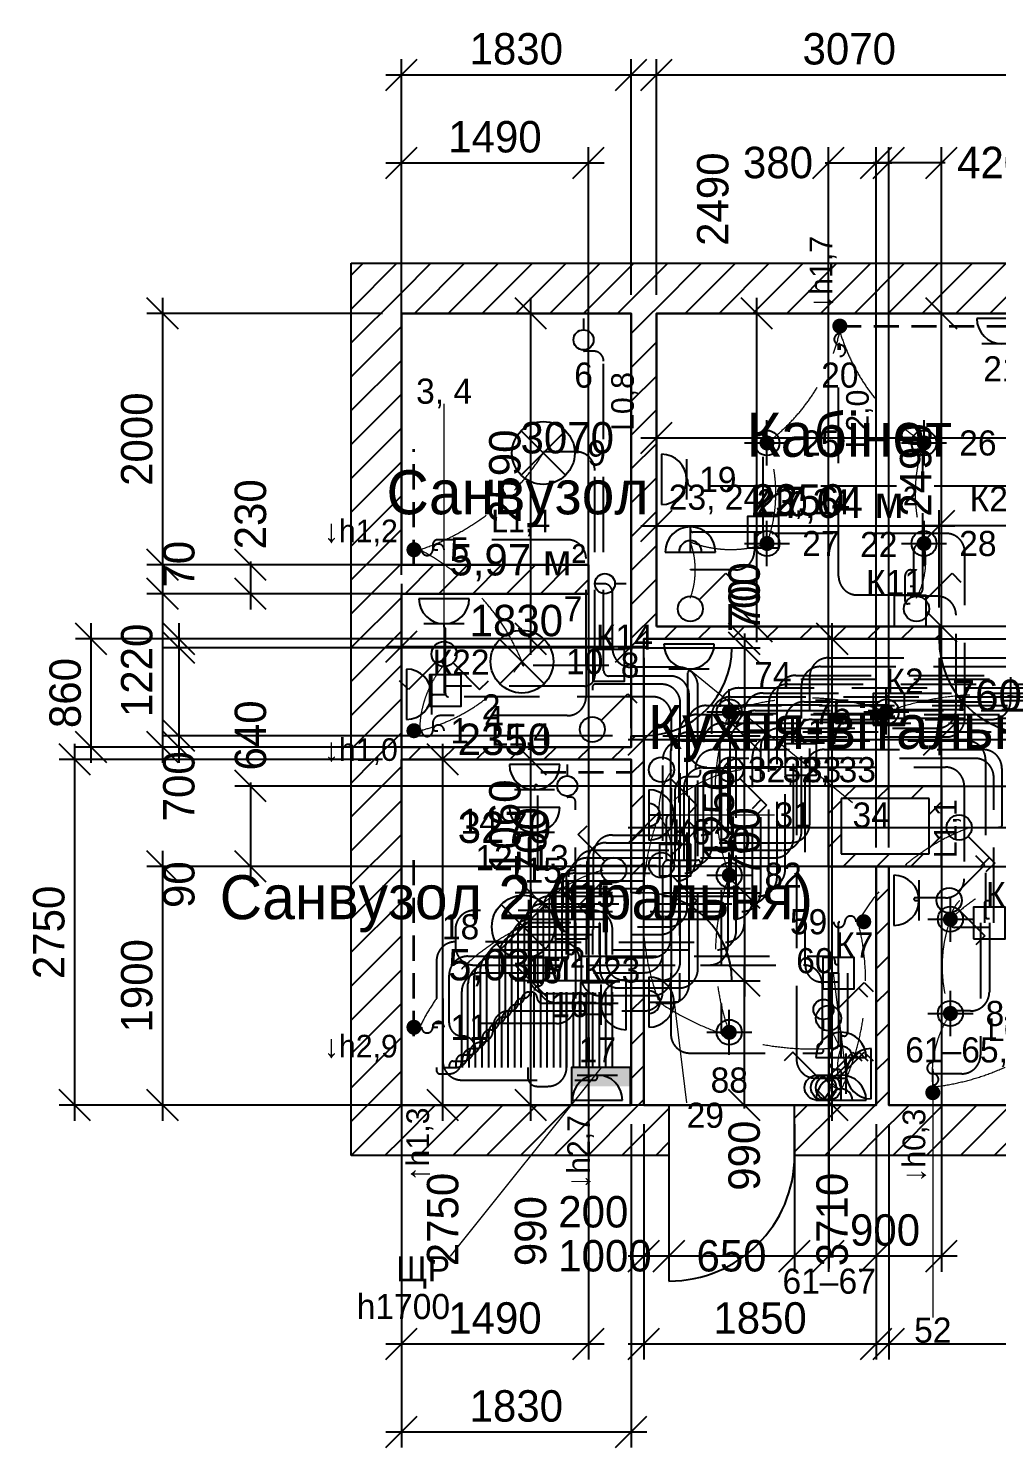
# Model space of a CAD drawing. Header units: millimetres. Extents: x -2969 to 15625, y -2725 to 8569.
# Drawn here: x -2969 to 4738, y -2725 to 8569 of the extents above; entities that cross this region are included whole.
import ezdxf
from ezdxf.enums import TextEntityAlignment as Align

# ---------------------------------------------------------------- set-up
doc = ezdxf.new("R2010")
doc.units = ezdxf.units.MM
doc.linetypes.add('E_CABLE_DASH', pattern=[900, 600, -300])
doc.linetypes.add('E_LED_DASH', pattern=[300, 200, -100])
doc.layers.add('A-AREA', color=8, linetype='Continuous', plot=False)
for name, color, linetype in [('A-DIMS', 2, 'Continuous'), ('A-DOOR', 3, 'Continuous'), ('A-TEXT', 7, 'Continuous'), ('A-WALL', 7, 'Continuous'), ('E-BOARD', 1, 'Continuous'), ('E-LED', 221, 'E_LED_DASH'), ('E-LIGHT', 6, 'Continuous'), ('E-LINK', 5, 'E_CABLE_DASH'), ('E-SOCKET', 1, 'Continuous'), ('E-SWITCH', 5, 'Continuous'), ('E-TEXT', 7, 'Continuous'), ('L-TEXT', 7, 'Continuous'), ('W-BOX', 1, 'Continuous'), ('W-CABLE', 1, 'E_CABLE_DASH'), ('W-TEXT', 7, 'Continuous')]:
    doc.layers.add(name, color=color, linetype=linetype)
doc.styles.add('PLEX_LIGHT', font='IBMPlexSans-Light.ttf')
doc.dimstyles.new('PLAN', dxfattribs={"dimscale": 100, "dimtxt": 2.5, "dimasz": 2.5, "dimexe": 1.25, "dimexo": 1.5, "dimgap": 0.8, "dimtad": 1, "dimdec": 0, "dimtxsty": 'PLEX_LIGHT', "dimtsz": 1.25, "dimcen": 2.5, "dimdle": 1.25, "dimclrd": 2, "dimclre": 2, "dimclrt": 2, "dimazin": 3, "dimtfac": 1, "dimtmove": 0, "dimatfit": 3})

# ---------------------------------------------------------------- blocks, each defined once
blk = doc.blocks.new('E_LED_OUTPUT')
h = blk.add_hatch(color=0)
h.dxf.hatch_style = 1
edge = h.paths.add_edge_path()
edge.add_arc((0, 1), 0.6, 0, 360)
at = {"color": 0}
for centre, start, end in [((0, 2.95), 90, 270), ((0, 2.05), 270, 90)]:
    blk.add_arc(centre, 0.45, start, end, dxfattribs=at)
at = {"style": 'PLEX_LIGHT', "flags": 1}
for tag in ['GROUP', 'H', 'ID']:
    blk.add_attdef(tag, (0, 0), '', height=2, dxfattribs=at)
blk = doc.blocks.new('E_SOCKET')
at = {"color": 0}
for p, q in [((-1.6, 2.4), (1.6, 2.4)), ((-2, 0.4), (2, 0.4))]:
    blk.add_line(p, q, dxfattribs=at)
blk.add_arc((0, 0.4), 2, 0, 180, dxfattribs=at)
at = {"style": 'PLEX_LIGHT', "flags": 1}
for tag in ['GROUP', 'H', 'ID']:
    blk.add_attdef(tag, (0, 0), '', height=2, dxfattribs=at)
blk = doc.blocks.new('E_SWITCH2')
at = {"color": 0}
for p, q in [((-2.83, 4.23), (-3.54, 3.52)), ((-0.71, 2.11), (-2.83, 4.23)), ((0.71, 2.11), (2.83, 4.23)), ((2.83, 4.23), (3.54, 3.52))]:
    blk.add_line(p, q, dxfattribs=at)
blk.add_circle((0, 1.4), 1, dxfattribs=at)
at = {"style": 'PLEX_LIGHT', "flags": 1}
for tag in ['GROUP', 'H', 'ID']:
    blk.add_attdef(tag, (0, 0), '', height=2, dxfattribs=at)
blk = doc.blocks.new('E_OUTLET')
at = {"color": 0}
blk.add_line((0, 0.4), (0, 1.3), dxfattribs=at)
blk.add_circle((0, 2.1), 0.8, dxfattribs=at)
at = {"style": 'PLEX_LIGHT', "flags": 1}
for tag in ['GROUP', 'H', 'ID']:
    blk.add_attdef(tag, (0, 0), '', height=2, dxfattribs=at)
blk = doc.blocks.new('E_SWITCH')
at = {"color": 0}
for p, q in [((0.71, 2.11), (2.83, 4.23)), ((2.83, 4.23), (3.54, 3.52))]:
    blk.add_line(p, q, dxfattribs=at)
blk.add_circle((0, 1.4), 1, dxfattribs=at)
at = {"style": 'PLEX_LIGHT', "flags": 1}
for tag in ['GROUP', 'H', 'ID']:
    blk.add_attdef(tag, (0, 0), '', height=2, dxfattribs=at)
blk = doc.blocks.new('E_LIGHT')
at = {"color": 0}
for p, q in [((-1.77, -1.77), (1.77, 1.77)), ((-1.77, 1.77), (1.77, -1.77))]:
    blk.add_line(p, q, dxfattribs=at)
blk.add_circle((0, 0), 2.5, dxfattribs=at)
at = {"style": 'PLEX_LIGHT', "flags": 1}
for tag in ['GROUP', 'H', 'ID']:
    blk.add_attdef(tag, (0, 0), '', height=2, dxfattribs=at)
blk = doc.blocks.new('E_SCONCE')
at = {"color": 0}
for p, q in [((0, 0.4), (0, 2.4)), ((-2, 0.4), (2, 0.4))]:
    blk.add_line(p, q, dxfattribs=at)
for radius in [2, 0.9]:
    blk.add_arc((0, 0.4), radius, 0, 180, dxfattribs=at)
at = {"style": 'PLEX_LIGHT', "flags": 1}
for tag in ['GROUP', 'H', 'ID']:
    blk.add_attdef(tag, (0, 0), '', height=2, dxfattribs=at)
blk = doc.blocks.new('E_DOWNLIGHT')
h = blk.add_hatch(color=0)
h.dxf.hatch_style = 1
edge = h.paths.add_edge_path()
edge.add_arc((0, 0), 0.6, 0, 360)
at = {"color": 0}
for p, q in [((0, -1.8), (0, 1.8)), ((-1.8, 0), (1.8, 0))]:
    blk.add_line(p, q, dxfattribs=at)
blk.add_circle((0, 0), 1, dxfattribs=at)
at = {"style": 'PLEX_LIGHT', "flags": 1}
for tag in ['GROUP', 'H', 'ID']:
    blk.add_attdef(tag, (0, 0), '', height=2, dxfattribs=at)
blk = doc.blocks.new('E_PASS_SWITCH')
at = {"color": 0}
for p, q in [((0.71, 2.11), (2.83, 4.23)), ((2.4, 3.8), (3.11, 3.1)), ((2.83, 4.23), (3.54, 3.52))]:
    blk.add_line(p, q, dxfattribs=at)
blk.add_circle((0, 1.4), 1, dxfattribs=at)
at = {"style": 'PLEX_LIGHT', "flags": 1}
for tag in ['GROUP', 'H', 'ID']:
    blk.add_attdef(tag, (0, 0), '', height=2, dxfattribs=at)
blk = doc.blocks.new('E_BOARD')
h = blk.add_hatch(color=0)
h.dxf.hatch_style = 1
h.paths.add_polyline_path([(-0.5, 0.5), (0.5, 0.5), (0.5, 1), (-0.5, 1)])
at = {"color": 0}
blk.add_lwpolyline([(-0.5, 0), (0.5, 0), (0.5, 1), (-0.5, 1)], close=True, dxfattribs=at)
at = {"style": 'PLEX_LIGHT', "flags": 1}
for tag in ['GROUP', 'H', 'ID']:
    blk.add_attdef(tag, (0, 0), '', height=2, dxfattribs=at)

msp = doc.modelspace()

# ---------------------------------------------------------------- hatches: boundary and pattern name
at = {"layer": 'A-WALL'}
h = msp.add_hatch(dxfattribs=at)
h.set_pattern_fill('ANSI31', scale=60)
h.paths.add_polyline_path([(0, 6700), (0, 6300), (0, 4300), (-400, 4300), (-400, 6700)])
h = msp.add_hatch(dxfattribs=at)
h.set_pattern_fill('ANSI31', scale=60)
h.paths.add_polyline_path([(2030, 6300), (1830, 6300), (0, 6300), (0, 6700), (1830, 6700), (2030, 6700)])
h = msp.add_hatch(dxfattribs=at)
h.set_pattern_fill('ANSI31', scale=60)
h.paths.add_polyline_path([(5200, 6700), (5200, 6300), (5100, 6300), (2030, 6300), (2030, 6700), (5100, 6700)])
h = msp.add_hatch(dxfattribs=at)
h.set_pattern_fill('ANSI31', scale=60)
h.paths.add_polyline_path([(2030, 3710), (1930, 3710), (1830, 3710), (1830, 3810), (1830, 6300), (2030, 6300), (2030, 3810)])
h = msp.add_hatch(dxfattribs=at)
h.set_pattern_fill('ANSI31', scale=60)
h.paths.add_polyline_path([(-400, 4300), (0, 4300), (0, 4070), (0, 2850), (0, 2750), (-400, 2750), (-400, 2850), (-400, 4070)])
h = msp.add_hatch(dxfattribs=at)
h.set_pattern_fill('ANSI31', scale=60)
h.paths.add_polyline_path([(1490, 4300), (1490, 4070), (1390, 4070), (0, 4070), (0, 4300), (1390, 4300)])
h = msp.add_hatch(dxfattribs=at)
h.set_pattern_fill('ANSI31', scale=60)
h.paths.add_polyline_path([(4280, 3810), (4280, 3710), (2030, 3710), (2030, 3810)])
h = msp.add_hatch(dxfattribs=at)
h.set_pattern_fill('ANSI31', scale=60)
h.paths.add_polyline_path([(1830, 3710), (1930, 3710), (1930, 3640), (1830, 3640)])
h = msp.add_hatch(dxfattribs=at)
h.set_pattern_fill('ANSI31', scale=60)
h.paths.add_polyline_path([(1830, 2750), (1830, 2850), (1830, 2940), (1930, 2940), (1930, 2850), (1930, 2750)])
h = msp.add_hatch(dxfattribs=at)
h.set_pattern_fill('ANSI31', scale=60)
h.paths.add_polyline_path([(1830, 2850), (1830, 2750), (0, 2750), (0, 2850)])
h = msp.add_hatch(dxfattribs=at)
h.set_pattern_fill('ANSI31', scale=60)
h.paths.add_polyline_path([(0, 0), (0, -400), (-400, -400), (-400, 2750), (0, 2750)])
h = msp.add_hatch(dxfattribs=at)
h.set_pattern_fill('ANSI31', scale=60)
h.paths.add_polyline_path([(1830, 1690), (1830, 2750), (1930, 2750), (1930, 1690)])
h = msp.add_hatch(dxfattribs=at)
h.set_pattern_fill('ANSI31', scale=60)
h.paths.add_polyline_path([(3400, 2440), (3400, 2540), (4200, 2540), (4200, 2440), (3500, 2440)])
h = msp.add_hatch(dxfattribs=at)
h.set_pattern_fill('ANSI31', scale=60)
h.paths.add_polyline_path([(4200, 2540), (4300, 2540), (4300, 2000), (4200, 2000), (4200, 2440)])
h = msp.add_hatch(dxfattribs=at)
h.set_pattern_fill('ANSI31', scale=60)
h.paths.add_polyline_path([(3500, 1900), (3400, 1900), (3400, 2440), (3500, 2440), (3500, 2000)])
h = msp.add_hatch(dxfattribs=at)
h.set_pattern_fill('ANSI31', scale=60)
h.paths.add_polyline_path([(3500, 1900), (3500, 2000), (3780, 2000), (3780, 1900)])
h = msp.add_hatch(dxfattribs=at)
h.set_pattern_fill('ANSI31', scale=60)
h.paths.add_polyline_path([(3780, 2000), (3880, 2000), (3880, 1900), (3880, 0), (3780, 0), (3780, 1900)])
h = msp.add_hatch(dxfattribs=at)
h.set_pattern_fill('ANSI31', scale=60)
h.paths.add_polyline_path([(4300, 2000), (4300, 1900), (3880, 1900), (3880, 2000), (4200, 2000)])
h = msp.add_hatch(dxfattribs=at)
h.set_pattern_fill('ANSI31', scale=60)
h.paths.add_polyline_path([(1830, -400), (1830, 0), (1830, 990), (1930, 990), (1930, 0), (1930, -400)])
h = msp.add_hatch(dxfattribs=at)
h.set_pattern_fill('ANSI31', scale=60)
h.paths.add_polyline_path([(1830, 0), (1830, -400), (0, -400), (0, 0)])
h = msp.add_hatch(dxfattribs=at)
h.set_pattern_fill('ANSI31', scale=60)
h.paths.add_polyline_path([(2130, 0), (2130, -400), (1930, -400), (1930, 0)])
h = msp.add_hatch(dxfattribs=at)
h.set_pattern_fill('ANSI31', scale=60)
h.paths.add_polyline_path([(3130, 0), (3780, 0), (3780, -400), (3130, -400)])
h = msp.add_hatch(dxfattribs=at)
h.set_pattern_fill('ANSI31', scale=60)
h.paths.add_polyline_path([(3780, -400), (3780, 0), (3880, 0), (8970, 0), (8970, -400), (3880, -400)])

# ---------------------------------------------------------------- linework, layer by layer
at = {"layer": 'A-AREA'}
for points in [[(0, 2850), (0, 4070), (1490, 4070), (1490, 4300), (0, 4300), (0, 6300), (1830, 6300), (1830, 3710), (1830, 2850)], [(1930, 0), (1930, 3710), (5200, 3710), (5200, 6300), (8970, 6300), (8970, 0), (3880, 0), (3880, 1900), (4300, 1900), (4300, 2540), (3400, 2540), (3400, 1900), (3780, 1900), (3780, 0)], [(2030, 3810), (2030, 6300), (5100, 6300), (5100, 3810)], [(0, 0), (0, 2750), (1830, 2750), (1830, 0)]]:
    msp.add_lwpolyline(points, close=True, dxfattribs=at)
at = {"layer": 'A-DOOR'}
for p, q in [((1930, 3640), (2630, 3640)), ((1930, 990), (2630, 990)), ((2130, -400), (2130, -1400))]:
    msp.add_line(p, q, dxfattribs=at)
for centre, radius, start, end in [((1930, 3640), 700, -90, 0), ((5040, 3710), 760, 180, -90), ((1930, 990), 700, 0, 90), ((2130, -400), 1000, -90, 0)]:
    msp.add_arc(centre, radius, start, end, dxfattribs=at)
at = {"layer": 'A-WALL'}
for p, q in [((-400, 4300), (-400, 6700)), ((-400, 6700), (2030, 6700)), ((2030, 6700), (5200, 6700)), ((0, 6300), (0, 4300)), ((1830, 6300), (0, 6300)), ((1830, 3710), (1830, 6300)), ((5100, 6300), (2030, 6300)), ((2030, 6300), (2030, 3810)), ((-400, 2750), (-400, 4300)), ((0, 4300), (1490, 4300)), ((1490, 4300), (1490, 4070)), ((0, 4070), (0, 2850)), ((1490, 4070), (0, 4070)), ((2030, 3810), (4280, 3810)), ((4280, 3810), (4280, 3710)), ((1830, 3640), (1830, 3710)), ((1930, 3640), (1830, 3640)), ((4280, 3710), (1930, 3710)), ((1930, 3710), (1930, 3640)), ((1830, 2850), (1830, 2940)), ((1830, 2940), (1930, 2940)), ((1930, 2940), (1930, 2750)), ((0, 2850), (1830, 2850)), ((-400, -400), (-400, 2750)), ((1830, 2750), (0, 2750)), ((0, 2750), (0, 0)), ((1830, 1690), (1830, 2750)), ((1930, 2750), (1930, 1690)), ((3400, 1900), (3400, 2540)), ((3400, 2540), (4300, 2540)), ((4300, 2540), (4300, 1900)), ((3500, 2440), (3500, 2000)), ((4200, 2440), (3500, 2440)), ((4200, 2000), (4200, 2440)), ((3500, 2000), (3780, 2000)), ((3780, 2000), (3880, 2000)), ((3880, 2000), (4200, 2000)), ((3780, 1900), (3400, 1900)), ((3780, 0), (3780, 1900)), ((4300, 1900), (3880, 1900)), ((3880, 1900), (3880, 0)), ((1930, 1690), (1830, 1690)), ((1830, 0), (1830, 990)), ((1830, 990), (1930, 990)), ((1930, 990), (1930, 0)), ((0, 0), (1830, 0)), ((1930, 0), (2130, 0)), ((2130, 0), (2130, -400)), ((3130, -400), (3130, 0)), ((3130, 0), (3780, 0)), ((3880, 0), (8970, 0)), ((1830, -400), (-400, -400)), ((1930, -400), (1830, -400)), ((2130, -400), (1930, -400)), ((3780, -400), (3130, -400)), ((8970, -400), (3780, -400))]:
    msp.add_line(p, q, dxfattribs=at)
at = {"layer": 'E-LED', "lineweight": 35}
for p, q in [((3460, 6200), (5080, 6200)), ((100, 4300), (100, 5220)), ((1110, 2650), (1830, 2650)), ((100, 550), (100, 2050))]:
    msp.add_line(p, q, dxfattribs=at)
at = {"layer": 'E-LINK', "lineweight": 18}
for points in [[(2300, 4482.1, 0.176327), (2910, 4470, 0.176327), (2910, 5270, 0.176327), (3490, 6155, 0.176327), (4160, 5270, 0.176327), (4160, 4470)], [(145, 2980, 0.176327), (960, 3530, 0.176327), (145, 4420, 0.176327), (1130, 5190)], [(2300, 4036.1, 0.176327), (2300, 4482.1)], [(4100, 4036.1, 0.176327), (4160, 4470)], [(340, 3503.9, 0.176327), (145, 2980)], [(5410, 3130, 0.176327), (3860, 3130, 0.176327), (2610, 3130, 0.176327), (2610, 1830, 0.176327), (2610, 580)], [(2156.1, 2670, 0.176327), (2050, 2310)], [(2708.2, 2670, 0.176327), (2050, 2310)], [(2050, 2310, 0.176327), (2050, 820, 0.176327), (3500, 460, 0.176327), (3500, 120, 0.176327), (3635, 1460)], [(2156.1, 1910, 0.176327), (2050, 2310)], [(4526.1, 2210, 0.176327), (3635, 1460)], [(5410, 1930, 0.176327), (4370, 1480, 0.176327), (4370, 730, 0.176327), (4230, 145, 0.176327), (5410, 730, 0.176327)], [(1603.9, 1870, 0.176327), (970, 1420)], [(4446.1, 1630, 0.176327), (4370, 1480)], [(970, 1420, 0.176327), (145, 620)], [(3400, 778.2, 0.176327), (3500, 460)], [(3360, 226.1, 0.176327), (3500, 120)], [(3400, 226.1, 0.176327), (3500, 120)]]:
    msp.add_lwpolyline(points, format="xyb", dxfattribs=at)
at = {"layer": 'E-TEXT', "lineweight": 13}
for p, q in [((340, 3277.9), (340, 5582.1)), ((2290, 3470), (3591.1, 2408.9)), ((2170, 2310), (2970, 2310)), ((3540, 250), (3440, 1050)), ((3405, 1004.3), (3405, -1300)), ((2170, 820), (2270, 20)), ((1590, 300), (387.9, -1202.1)), ((4230, 290), (4230, -1690))]:
    msp.add_line(p, q, dxfattribs=at)
at = {"layer": 'L-TEXT', "lineweight": 13}
for p, q in [((2170, 2310), (2970, 2310)), ((2170, 820), (2270, 20)), ((4230, 290), (4230, -1690))]:
    msp.add_line(p, q, dxfattribs=at)
at = {"layer": 'W-BOX'}
for points in [[(2755, 4435), (3005, 4435), (3005, 4685), (2755, 4685)], [(4175, 3810), (3925, 3810), (3925, 4060), (4175, 4060)], [(1525, 3375), (1775, 3375), (1775, 3625), (1525, 3625)], [(225, 3175), (475, 3175), (475, 3425), (225, 3425)], [(3755, 3025), (4005, 3025), (4005, 3275), (3755, 3275)], [(3055, 2625), (3305, 2625), (3305, 2875), (3055, 2875)], [(2055, 1825), (2305, 1825), (2305, 2075), (2055, 2075)], [(1225, 1325), (1475, 1325), (1475, 1575), (1225, 1575)], [(4555, 1325), (4805, 1325), (4805, 1575), (4555, 1575)], [(3355, 925), (3605, 925), (3605, 1175), (3355, 1175)], [(1425, 725), (1675, 725), (1675, 975), (1425, 975)]]:
    msp.add_lwpolyline(points, close=True, dxfattribs=at)
at = {"layer": 'W-CABLE', "true_color": 0xd4a72c}
for points in [[(1610, 3500), (1610, 5920, 0.4142136), (1530, 6000), (1455, 6000, -0.4142136), (1450, 6005), (1450, 6010)], [(1540, 3500), (1540, 5050, 0.4142136), (1390, 5200), (1135, 5200, 0.4142136), (1130, 5195), (1130, 5190)], [(1470, 3500), (1470, 4350, 0.4142136), (1320, 4500), (290, 4500, 0.4142136), (250, 4460), (250, 4440, 0.4142136), (270, 4420), (290, 4420)], [(1650, 3500), (975, 3500, -0.4142136), (960, 3515), (960, 3530)], [(1470, 3500), (1470, 3250, -0.4142136), (1320, 3100), (310, 3100, 0.4142136), (250, 3040), (250, 3000, 0.4142136), (270, 2980), (290, 2980)], [(1540, 3500), (1540, 3417.5, -0.4142136), (1457.5, 3335), (368.6, 3335, 0.4142136), (340, 3306.4), (340, 3277.9)], [(954.1, 300), (954.1, 837, -0.4142136), (1017, 900), (1035.4, 900, -0.4142136), (1080, 855.4), (1080, 855.4, 0.4142136), (1124.6, 810.9), (2140, 810.9, 0.4142136), (2290, 960.9), (2290, 3265, 0.4142136), (2140, 3415), (1652.5, 3415, -0.4142136), (1610, 3457.5), (1610, 3500)]]:
    msp.add_lwpolyline(points, format="xyb", dxfattribs=at)
at = {"layer": 'W-CABLE', "true_color": 0x4e79a7}
for points in [[(1472.6, 300), (1472.6, 1346.3, -0.4142136), (1476.3, 1350), (1476.3, 1350, 0.4142136), (1480, 1353.7), (1480, 1939.1, -0.4142136), (1630, 2089.1), (3100, 2089.1, 0.4142136), (3250, 2239.1), (3250, 3410, -0.4142136), (3400, 3560), (8670, 3560, 0.4142136), (8820, 3710), (8820, 6025, 0.4142136), (8795, 6050), (8790, 6050, 0.4142136), (8770, 6030), (8770, 6010)], [(487.4, 300), (487.4, 375, -0.4142136), (562.4, 450), (583.7, 450, 0.4142136), (680, 546.3), (680, 1147.8, -0.4142136), (830, 1297.8), (2580, 1297.8, 0.4142136), (2730, 1447.8), (2730, 3130, -0.4142136), (2880, 3280), (8000, 3280, 0.4142136), (8150, 3430), (8150, 4505, -0.4142136), (8165, 4520), (8180, 4520)], [(435.6, 300), (435.6, 350, -0.4142136), (485.6, 400), (532.8, 400, 0.4142136), (630, 497.2), (630, 1087, -0.4142136), (780, 1237), (2515, 1237, 0.4142136), (2665, 1387), (2665, 2990, -0.4142136), (2815, 3140), (5265, 3140, 0.4142136), (5415, 3290), (5415, 4317.5, -0.4142136), (5447.5, 4350), (5480, 4350)], [(331.9, 300), (430.9, 300, 0.4142136), (530, 399.1), (530, 965.2, -0.4142136), (680, 1115.2), (2450, 1115.2, 0.4142136), (2600, 1265.2), (2600, 3035, -0.4142136), (2750, 3185), (3880, 3185)], [(3880, 3255), (3870, 3255, 0.4142136), (3860, 3245), (3860, 3130)], [(3880, 3220), (5365, 3220, -0.4142136), (5410, 3175), (5410, 3130)], [(3880, 3115), (2617.5, 3115, -0.4142136), (2610, 3122.5), (2610, 3130)], [(3880, 3150), (5230, 3150, -0.4142136), (5380, 3000), (5380, 1965, 0.4142136), (5395, 1950), (5400, 1950, -0.4142136), (5410, 1940), (5410, 1930)], [(3880, 3080), (5130, 3080, -0.4142136), (5280, 2930), (5280, 2222.1, 0.4142136), (5292.1, 2210), (5304.3, 2210)], [(383.7, 300), (383.7, 325, -0.4142136), (408.7, 350), (481.9, 350, 0.4142136), (580, 448.1), (580, 1026.1, -0.4142136), (730, 1176.1), (1995, 1176.1, 0.4142136), (2145, 1326.1), (2145, 2820, -0.4142136), (2295, 2970), (6600, 2970, -0.4142136), (6750, 2820), (6750, 2335, 0.4142136), (6765, 2320), (6780, 2320)], [(3880, 3045), (2765, 3045, 0.4142136), (2615, 2895), (2615, 1852.5, -0.4142136), (2612.5, 1850), (2612.5, 1850, 0.4142136), (2610, 1847.5), (2610, 1830)], [(280, 300), (280, 275, 0.4142136), (305, 250), (380, 250, 0.4142136), (480, 350), (480, 904.3, -0.4142136), (630, 1054.3), (1930, 1054.3, 0.4142136), (2080, 1204.3), (2080, 2750, -0.4142136), (2230, 2900), (4500, 2900, -0.4142136), (4650, 2750), (4650, 1500, 0.4142136), (4665, 1485), (4680, 1485)], [(4715, 1450), (4715, 2610, 0.4142136), (4565, 2760), (2695, 2760, 0.4142136), (2545, 2610), (2545, 582.5, 0.4142136), (2577.5, 550), (2595, 550, 0.4142136), (2610, 565), (2610, 580)], [(4645, 1450), (4645, 1616.4, -0.4142136), (4658.6, 1630), (4672.1, 1630)], [(4680, 1415), (4402.5, 1415, -0.4142136), (4370, 1447.5), (4370, 1480)], [(4610, 1450), (4610, 400, -0.4142136), (4460, 250), (4250, 250, -0.4142136), (4230, 270), (4230, 290)], [(4680, 1450), (4680, 900, -0.4142136), (4530, 750), (4380, 750, 0.4142136), (4370, 740), (4370, 730)]]:
    msp.add_lwpolyline(points, format="xyb", dxfattribs=at)
at = {"layer": 'W-CABLE', "true_color": 0xe15759}
for points in [[(4050, 4060), (3630, 4060, -0.4142136), (3480, 4210), (3480, 6055, -0.4142136), (3485, 6060), (3485, 6060, -0.4142136), (3490, 6055), (3490, 6010)], [(2880, 4560), (2880, 5245, -0.4142136), (2895, 5260), (2905, 5260, 0.4142136), (2910, 5265), (2910, 5270)], [(4050, 4060), (4100, 4060, 0.4142136), (4150, 4110), (4150, 5255, -0.4142136), (4155, 5260), (4155, 5260, 0.4142136), (4160, 5265), (4160, 5270)], [(746.7, 300), (746.7, 633.3, -0.4142136), (813.3, 700), (813.3, 700, 0.4142136), (880, 766.7), (880, 1330.4, -0.4142136), (1030, 1480.4), (2645, 1480.4, 0.4142136), (2795, 1630.4), (2795, 2780, -0.4142136), (2945, 2930), (4335, 2930, 0.4142136), (4485, 3080), (4485, 4400, 0.4142136), (4335, 4550), (2955, 4550, -0.4142136), (2950, 4555), (2950, 4560)], [(2880, 4560), (2321.1, 4560, -0.4142136), (2300, 4581.1), (2300, 4602.1)], [(2810, 4560), (2810, 4410, -0.4142136), (2660, 4260), (2301.1, 4260, -0.4142136), (2300, 4261.1), (2300, 4262.1)], [(2880, 4560), (2880, 4475, 0.4142136), (2895, 4460), (2905, 4460, 0.4142136), (2910, 4465), (2910, 4470)], [(4050, 4130), (4065, 4130, 0.4142136), (4080, 4145), (4080, 4420, -0.4142136), (4120, 4460), (4155, 4460, 0.4142136), (4160, 4465), (4160, 4470)], [(4050, 3990), (4030, 3990, -0.4142136), (4010, 4010), (4010, 4215, -0.4142136), (4055, 4260), (4098.9, 4260, 0.4142136), (4100, 4261.1), (4100, 4262.1)], [(798.5, 300), (798.5, 684.3, -0.4142136), (864.3, 750), (864.3, 750, 0.4142136), (930, 815.7), (930, 1391.3, -0.4142136), (1080, 1541.3), (2710, 1541.3, 0.4142136), (2860, 1691.3), (2860, 2850, -0.4142136), (3010, 3000), (4265, 3000, 0.4142136), (4415, 3150), (4415, 3900, 0.4142136), (4265, 4050), (4055, 4050, -0.4142136), (4050, 4055), (4050, 4060)], [(1628.1, 300), (1628.1, 1499.1, -0.4142136), (1629.1, 1500), (1629.1, 1500, -0.4142136), (1630, 1499.1), (1630, 1143.5, 0.4142136), (1780, 993.5), (2070, 993.5, 0.4142136), (2220, 1143.5), (2220, 3200, 0.4142136), (2070, 3350), (1543.9, 3350, 0.4142136), (1520, 3326.1), (1520, 3302.1)], [(1680, 300), (1680, 1400, 0.4142136), (1530, 1550), (580, 1550, 0.4142136), (430, 1400), (430, 1265, 0.4142136), (580, 1115), (3200, 1115, -0.4142136), (3350, 965), (3350, 505, -0.4142136), (3330, 485), (3326.4, 485, 0.4142136), (3310, 468.6), (3310, 452.1)]]:
    msp.add_lwpolyline(points, format="xyb", dxfattribs=at)
at = {"layer": 'W-CABLE', "true_color": 0xc9845c}
msp.add_lwpolyline([(1317, 300), (1317, 1168.5, -0.4142136), (1348.5, 1200), (1348.5, 1200, 0.4142136), (1380, 1231.5), (1380, 1878.3, -0.4142136), (1530, 2028.3), (3035, 2028.3, 0.4142136), (3185, 2178.3), (3185, 3340, -0.4142136), (3335, 3490), (8600, 3490, 0.4142136), (8750, 3640), (8750, 5200, -0.4142136), (8900, 5350), (9500, 5350, 0.4142136), (9550, 5400), (9550, 5435, 0.4142136), (9535, 5450), (9535, 5450, -0.4142136), (9520, 5465), (9520, 5500)], format="xyb", dxfattribs=at)
at = {"layer": 'W-CABLE', "true_color": 0xe67f8a}
msp.add_lwpolyline([(1057.8, 300), (1057.8, 913.9, -0.4142136), (1093.9, 950), (1093.9, 950, 0.4142136), (1130, 986.1), (1130, 1573.9, -0.4142136), (1280, 1723.9), (2905, 1723.9, 0.4142136), (3055, 1873.9), (3055, 3060, -0.4142136), (3205, 3210), (5335, 3210, 0.4142136), (5485, 3360), (5485, 5347.5, 0.4142136), (5482.5, 5350), (5480, 5350)], format="xyb", dxfattribs=at)
at = {"layer": 'W-CABLE', "true_color": 0x8cbf5f}
for points in [[(4850, 4915), (4847.5, 4915, -0.4142136), (4845, 4917.5), (4845, 4920, 0.4142136), (4840, 4925), (2307.5, 4925, -0.4142136), (2280, 4952.5), (2280, 4975, 0.4142136), (2275, 4980), (2270, 4980)], [(1265.2, 300), (1265.2, 1117.6, -0.4142136), (1297.6, 1150), (1297.6, 1150, 0.4142136), (1330, 1182.4), (1330, 1817.4, -0.4142136), (1480, 1967.4), (2970, 1967.4, 0.4142136), (3120, 2117.4), (3120, 2920, -0.4142136), (3270, 3070), (4700, 3070, 0.4142136), (4850, 3220), (4850, 4950)]]:
    msp.add_lwpolyline(points, format="xyb", dxfattribs=at)
at = {"layer": 'W-CABLE', "true_color": 0x76b7b2}
for points in [[(902.2, 300), (902.2, 786.1, -0.4142136), (966.1, 850), (966.1, 850, 0.4142136), (1030, 913.9), (1030, 1513, -0.4142136), (1180, 1663), (2840, 1663, 0.4142136), (2990, 1813), (2990, 3270, -0.4142136), (3140, 3420), (8530, 3420, 0.4142136), (8680, 3570), (8680, 4300, -0.4142136), (8830, 4450), (10625, 4450, -0.4142136), (10650, 4425), (10650, 4400)], [(850.4, 300), (850.4, 735.2, -0.4142136), (915.2, 800), (915.2, 800, 0.4142136), (980, 864.8), (980, 1452.2, -0.4142136), (1130, 1602.2), (2775, 1602.2, 0.4142136), (2925, 1752.2), (2925, 3200, -0.4142136), (3075, 3350), (8460, 3350, 0.4142136), (8610, 3500), (8610, 3700, -0.4142136), (8760, 3850), (9395, 3850, 0.4142136), (9420, 3875), (9420, 3900)]]:
    msp.add_lwpolyline(points, format="xyb", dxfattribs=at)
at = {"layer": 'W-CABLE', "true_color": 0x59a14f}
for points in [[(1576.3, 300), (1576.3, 1448.1, -0.4142136), (1578.1, 1450), (1578.1, 1450, -0.4142136), (1580, 1448.1), (1580, 1082.6, 0.4142136), (1730, 932.6), (2210, 932.6, 0.4142136), (2360, 1082.6), (2360, 3335, 0.4142136), (2210, 3485), (1830, 3485, -0.4142136), (1680, 3635), (1680, 4080, 0.4142136), (1610, 4150), (1540, 4150)], [(694.8, 300), (694.8, 582.4, -0.4142136), (762.4, 650), (762.4, 650, 0.4142136), (830, 717.6), (830, 1269.6, -0.4142136), (980, 1419.6), (2125, 1419.6, 0.4142136), (2275, 1569.6), (2275, 3030, -0.4142136), (2425, 3180), (8530, 3180, -0.4142136), (8680, 3030), (8680, 1100, 0.4142136), (8830, 950), (9265, 950, 0.4142136), (9415, 1100), (9415, 2242.5, -0.4142136), (9417.5, 2245), (9420, 2245)], [(643, 300), (643, 531.5, -0.4142136), (711.5, 600), (711.5, 600, 0.4142136), (780, 668.5), (780, 1208.7, -0.4142136), (930, 1358.7), (2060, 1358.7, 0.4142136), (2210, 1508.7), (2210, 2960, -0.4142136), (2360, 3110), (8460, 3110, -0.4142136), (8610, 2960), (8610, 1240, 0.4142136), (8760, 1090), (9620, 1090)]]:
    msp.add_lwpolyline(points, format="xyb", dxfattribs=at)
at = {"layer": 'W-CABLE', "true_color": 0x7f7fc9}
for points in [[(350, 3300), (350, 3795, 0.4142136), (345, 3800), (345, 3800, -0.4142136), (340, 3805), (340, 3830)], [(1368.9, 300), (1368.9, 1219.4, -0.4142136), (1399.4, 1250), (1399.4, 1250, -0.4142136), (1430, 1219.4), (1430, 1021.7, 0.4142136), (1580, 871.7), (2000, 871.7, 0.4142136), (2150, 1021.7), (2150, 3100, 0.4142136), (2000, 3250), (375, 3250, -0.4142136), (350, 3275), (350, 3300)], [(350, 3265), (252.5, 3265, -0.4142136), (250, 3267.5), (250, 3267.5, 0.4142136), (247.5, 3270), (240, 3270)]]:
    msp.add_lwpolyline(points, format="xyb", dxfattribs=at)
at = {"layer": 'W-CABLE', "true_color": 0x9c755f}
for points in [[(3180, 2690), (2430, 2690, -0.4142136), (2280, 2840), (2280, 3445, -0.4142136), (2285, 3450), (2285, 3450, 0.4142136), (2290, 3455), (2290, 3470)], [(3180, 3390), (6230, 3390, -0.4142136), (6380, 3240), (6380, 255, -0.4142136), (6375, 250), (6375, 250, 0.4142136), (6370, 245), (6370, 240)], [(1161.5, 300), (1161.5, 1015.7, -0.4142136), (1195.7, 1050), (1195.7, 1050, 0.4142136), (1230, 1084.3), (1230, 1695.7, -0.4142136), (1380, 1845.7), (2255, 1845.7, 0.4142136), (2405, 1995.7), (2405, 2890, -0.4142136), (2555, 3040), (6900, 3040, -0.4142136), (7050, 2890), (7050, 265, 0.4142136), (7065, 250), (7080, 250)], [(1109.6, 300), (1109.6, 964.8, -0.4142136), (1144.8, 1000), (1144.8, 1000, 0.4142136), (1180, 1035.2), (1180, 1634.8, -0.4142136), (1330, 1784.8), (2190, 1784.8, 0.4142136), (2340, 1934.8), (2340, 2680, -0.4142136), (2490, 2830), (3180, 2830)], [(3145, 2750), (3145, 365, 0.4142136), (3295, 215), (3540, 215)], [(3180, 2690), (4330, 2690, -0.4142136), (4480, 2540), (4480, 1800, -0.4142136), (4330, 1650), (4090, 1650, 0.4142136), (4080, 1640), (4080, 1640, 0.4142136), (4090, 1630), (4120, 1630)]]:
    msp.add_lwpolyline(points, format="xyb", dxfattribs=at)
at = {"layer": 'W-CABLE', "true_color": 0xf28e2b}
for points in [[(1524.4, 300), (1524.4, 1397.2, -0.4142136), (1527.2, 1400), (1527.2, 1400, 0.4142136), (1530, 1402.8), (1530, 2000, -0.4142136), (1680, 2150), (2385, 2150, 0.4142136), (2535, 2300), (2535, 3170, -0.4142136), (2685, 3320), (8670, 3320, -0.4142136), (8820, 3170), (8820, 1170, 0.4142136), (8970, 1020), (9335, 1020, 0.4142136), (9485, 1170), (9485, 3137.5, 0.4142136), (9472.5, 3150), (9465, 3150, -0.4142136), (9460, 3155), (9460, 3160)], [(3480, 980), (3347.5, 980, -0.4142136), (3215, 1112.5), (3215, 2680, -0.4142136), (3365, 2830), (4630, 2830, -0.4142136), (4780, 2680), (4780, 2223.9, -0.4142136), (4766.1, 2210), (4752.1, 2210)], [(2180, 1950), (2180, 2515, -0.4142136), (2280, 2615), (2352.5, 2615, 0.4142136), (2380, 2642.5), (2380, 2668.9, -0.4142136), (2381.1, 2670), (2382.1, 2670)], [(2250, 1950), (2250, 2535, -0.4142136), (2400, 2685), (2972.5, 2685, -0.4142136), (2980, 2677.5), (2980, 2677.5, -0.4142136), (2972.5, 2670), (2934.3, 2670)], [(2110, 1950), (2110, 2280, -0.4142136), (2140, 2310), (2170, 2310)], [(539.3, 300), (539.3, 404.6, -0.4142136), (634.6, 500), (634.6, 500, 0.4142136), (730, 595.4), (730, 625, -0.4142136), (855, 750), (1930, 750, 0.4142136), (2080, 900), (2080, 1900, -0.4142136), (2130, 1950), (2180, 1950)], [(2145, 1950), (2145, 565, 0.4142136), (2295, 415), (3341.4, 415, 0.4142136), (3360, 433.6), (3360, 452.1)], [(2215, 1950), (2215, 842.5, -0.4142136), (2192.5, 820), (2170, 820)], [(2180, 1950), (2360, 1950, -0.4142136), (2380, 1930), (2380, 1911.1, 0.4142136), (2381.1, 1910), (2382.1, 1910)], [(3480, 1050), (3480, 1455, -0.4142136), (3485, 1460), (3490, 1460)], [(591.1, 300), (591.1, 444.4, 0.4142136), (485.6, 550), (485.6, 550, -0.4142136), (380, 655.6), (380, 1035, -0.4142136), (530, 1185), (3417.5, 1185, -0.4142136), (3450, 1152.5), (3450, 1135, 0.4142136), (3465, 1120), (3480, 1120)], [(3480, 1050), (3480, 490, -0.4142136), (3440, 450), (3401.1, 450, -0.4142136), (3400, 451.1), (3400, 452.1)], [(3480, 1050), (3422.9, 1050, 0.4142136), (3400, 1027.1), (3400, 1004.3)], [(3410, 1050), (3410, 330, 0.4142136), (3455, 285), (3477.5, 285, -0.4142136), (3500, 262.5), (3500, 240)], [(3550, 1050), (3550, 575, -0.4142136), (3525, 550), (3515, 550, -0.4142136), (3500, 565), (3500, 580)]]:
    msp.add_lwpolyline(points, format="xyb", dxfattribs=at)
at = {"layer": 'W-CABLE', "true_color": 0x5f9ed1}
msp.add_lwpolyline([(1213.3, 300), (1213.3, 1066.7, -0.4142136), (1246.7, 1100), (1246.7, 1100, 0.4142136), (1280, 1133.3), (1280, 1756.5, -0.4142136), (1430, 1906.5), (2320, 1906.5, 0.4142136), (2470, 2056.5), (2470, 3100, -0.4142136), (2620, 3250), (8600, 3250, -0.4142136), (8750, 3100), (8750, 1310, 0.4142136), (8900, 1160), (11800, 1160, 0.4142136), (11950, 1310), (11950, 3235, 0.4142136), (11935, 3250), (11920, 3250)], format="xyb", dxfattribs=at)
at = {"layer": 'W-CABLE', "true_color": 0x4fb0a0}
for points in [[(1550, 815), (1235, 815, -0.4142136), (1085, 965), (1085, 2537.5, 0.4142136), (1072.5, 2550), (1072.5, 2550, 0.4142136), (1060, 2537.5), (1060, 2510)], [(1550, 885), (1165, 885, -0.4142136), (1015, 1035), (1015, 2127.5, -0.4142136), (1037.5, 2150), (1050, 2150, 0.4142136), (1060, 2160), (1060, 2170)], [(1420.7, 300), (1420.7, 1150, 0.4142136), (1270.7, 1300), (430, 1300, 0.4142136), (280, 1150), (280, 850)], [(330, 850), (330, 350, 0.4142136), (480, 200), (1540, 200, 0.4142136), (1560, 220), (1560, 240)], [(1680, 850), (1680, 825, -0.4142136), (1655, 800), (1590, 800)]]:
    msp.add_lwpolyline(points, format="xyb", dxfattribs=at)
at = {"layer": 'W-CABLE', "true_color": 0xb07aa1}
for points in [[(1385, 1450), (1385, 2417.5, 0.4142136), (1352.5, 2450), (1325, 2450, -0.4142136), (1320, 2455), (1320, 2460)], [(1315, 1450), (1315, 1838.6, -0.4142136), (1346.4, 1870), (1377.9, 1870)], [(1385, 1450), (1385, 800, -0.4142136), (1235, 650), (265, 650, 0.4142136), (250, 635), (250, 635, 0.4142136), (265, 620), (290, 620)], [(1350, 1450), (985, 1450, 0.4142136), (970, 1435), (970, 1420)], [(1005.9, 300), (1005.9, 225, 0.4142136), (1080.9, 150), (1165, 150, 0.4142136), (1315, 300), (1315, 1450)]]:
    msp.add_lwpolyline(points, format="xyb", dxfattribs=at)

# ---------------------------------------------------------------- block references
at = {"layer": 'E-BOARD', "xscale": 470, "yscale": 300}
msp.add_blockref('E_BOARD', (1590, 0), dxfattribs=at)
at = {"layer": 'E-LED', "xscale": 100, "yscale": 100}
for p, rotation in [((3490, 6300), -180), ((0, 4420), -90), ((0, 2980), -90), ((3780, 1460), -270), ((0, 620), -90)]:
    msp.add_blockref('E_LED_OUTPUT', p, dxfattribs=dict(at, rotation=rotation))
msp.add_blockref('E_LED_OUTPUT', (4230, 0), dxfattribs=at)
at = {"layer": 'E-LIGHT', "xscale": 100, "yscale": 100}
for name, p in [('E_LIGHT', (1130, 5190)), ('E_DOWNLIGHT', (2910, 5270)), ('E_DOWNLIGHT', (4160, 5270)), ('E_DOWNLIGHT', (2910, 4470)), ('E_DOWNLIGHT', (4160, 4470)), ('E_SCONCE', (2300, 4362.1)), ('E_LIGHT', (960, 3530)), ('E_DOWNLIGHT', (2610, 3130)), ('E_DOWNLIGHT', (3860, 3130)), ('E_DOWNLIGHT', (2610, 1830)), ('E_LIGHT', (970, 1420)), ('E_DOWNLIGHT', (4370, 1480)), ('E_DOWNLIGHT', (4370, 730)), ('E_DOWNLIGHT', (2610, 580)), ('E_SCONCE', (3500, 340)), ('E_SCONCE', (3500, 0))]:
    msp.add_blockref(name, p, dxfattribs=at)
at = {"layer": 'E-LIGHT', "xscale": 100, "yscale": 100, "rotation": -90}
for p in [(1930, 2310), (1930, 820)]:
    msp.add_blockref('E_SCONCE', p, dxfattribs=at)
at = {"layer": 'E-SOCKET', "xscale": 100, "yscale": 100}
for name, p, rotation in [('E_OUTLET', (1450, 6300), -180), ('E_SOCKET', (4780, 6300), -180), ('E_SOCKET', (2030, 4980), -90), ('E_OUTLET', (1830, 4150), -270), ('E_SOCKET', (340, 4070), -180), ('E_SOCKET', (2290, 3710), -180), ('E_SOCKET', (0, 3270), -90), ('E_SOCKET', (1060, 2750), -180), ('E_OUTLET', (1320, 2750), -180), ('E_SOCKET', (1060, 2410), -180), ('E_SOCKET', (3880, 1630), -90), ('E_SOCKET', (1830, 800), -270), ('E_SOCKET', (3780, 250), -270)]:
    msp.add_blockref(name, p, dxfattribs=dict(at, rotation=rotation))
for name, p in [('E_OUTLET', (3360, 552.1)), ('E_SOCKET', (1560, 0))]:
    msp.add_blockref(name, p, dxfattribs=at)
at = {"layer": 'E-SWITCH', "xscale": 100, "yscale": 100}
for name, p in [('E_SWITCH', (2300, 3810)), ('E_SWITCH', (4100, 3810)), ('E_SWITCH', (1520, 2850)), ('E_PASS_SWITCH', (3400, 552.1)), ('E_SWITCH2', (3400, 0)), ('E_SWITCH', (3310, 0)), ('E_SWITCH', (3360, 0))]:
    msp.add_blockref(name, p, dxfattribs=at)
for name, p, rotation in [('E_SWITCH2', (340, 3730), -180), ('E_SWITCH', (1930, 2670), -90), ('E_PASS_SWITCH', (2482.1, 2670), -90), ('E_SWITCH2', (1930, 1910), -90), ('E_PASS_SWITCH', (4300, 2210), -90), ('E_SWITCH2', (1830, 1870), -270), ('E_SWITCH2', (4220, 1630), -90)]:
    msp.add_blockref(name, p, dxfattribs=dict(at, rotation=rotation))

# ---------------------------------------------------------------- texts
at = {"layer": 'A-TEXT', "style": 'PLEX_LIGHT'}
for s, p in [('Кабінет', (3565, 5335)), ('Санвузол', (924.8, 4877.4)), ('Кухня-вітальня, коридор, передпокій', (5939.6, 3009.8)), ('Санвузол 2 (пральня)', (915, 1655))]:
    msp.add_text(s, height=350, dxfattribs=at).set_placement(p, align=Align.MIDDLE_CENTER)
at = {"layer": 'A-TEXT', "char_height": 250, "attachment_point": 5, "style": 'PLEX_LIGHT'}
for s, insert in [('7,64 м²', (3565, 4775)), ('5,97 м²', (924.8, 4317.4)), ('5,03 м²', (915, 1095))]:
    msp.add_mtext(s, dxfattribs=dict(at, insert=insert))
at = {"layer": 'E-TEXT', "style": 'PLEX_LIGHT'}
for s, p in [('6', (1450, 5810)), ('20', (3490, 5810)), ('21', (4780, 5860)), ('3, 4', (340, 5682.1)), ('23, 24', (3200, 4802.1)), ('22', (3800, 4462.1)), ('8', (1820, 3502.1)), ('14', (620, 2260)), ('12, 13', (960, 1970)), ('17', (1560, 440)), ('88', (2610, 200)), ('61–67', (3405, -1400)), ('52', (4230, -1790))]:
    msp.add_text(s, height=200, dxfattribs=at).set_placement(p, align=Align.MIDDLE_CENTER)
for s, p in [('25', (3190, 5270)), ('26', (4440, 5270)), ('9', (1480, 5190)), ('19', (2370, 4980)), ('5', (390, 4420)), ('27', (3190, 4470)), ('28', (4440, 4470)), ('10', (1310, 3530)), ('74', (2808, 3428)), ('2', (640, 3170)), ('1', (390, 2980)), ('32, 33', (3034.3, 2670)), ('31', (2970, 2310)), ('34', (3591.1, 2308.9)), ('30', (2482.1, 2110)), ('82', (2890, 1830)), ('84', (4650, 730)), ('11', (390, 620)), ('29', (2270, -80))]:
    msp.add_text(s, height=200, dxfattribs=at).set_placement(p, align=Align.MIDDLE_LEFT)
for s, p in [('7', (1440, 3950)), ('75', (3580, 3130)), ('18', (620, 1420)), ('59', (3390, 1460)), ('60', (3440, 1150)), ('15', (1277.9, 1070)), ('16', (1490, 800)), ('ЩР', (387.9, -1302.1)), ('h1700', (387.9, -1602.1))]:
    msp.add_text(s, height=200, dxfattribs=at).set_placement(p, align=Align.MIDDLE_RIGHT)
at = {"layer": 'L-TEXT', "style": 'PLEX_LIGHT'}
for s, p in [('20', (3490, 5810)), ('23, 24', (2500, 4838.2)), ('22', (3800, 4462.1)), ('8', (1820, 3502.1)), ('4', (740, 3077.9)), ('61–65, 67', (4605, 440)), ('88', (2610, 200)), ('52', (4230, -1790))]:
    msp.add_text(s, height=200, dxfattribs=at).set_placement(p, align=Align.MIDDLE_CENTER)
for s, p in [('25', (3190, 5270)), ('26', (4440, 5270)), ('9', (1480, 5190)), ('5', (390, 4420)), ('27', (3190, 4470)), ('28', (4440, 4470)), ('10', (1310, 3530)), ('74', (2808, 3428)), ('1', (390, 2980)), ('32, 33', (2758.2, 2670)), ('31', (2970, 2310)), ('30', (2482.1, 2110)), ('82', (2890, 1830)), ('84', (4650, 730)), ('11', (390, 620)), ('29', (2270, -80))]:
    msp.add_text(s, height=200, dxfattribs=at).set_placement(p, align=Align.MIDDLE_LEFT)
for s, p in [('75', (3580, 3130)), ('15', (1277.9, 1870)), ('18', (620, 1420)), ('59', (3390, 1460))]:
    msp.add_text(s, height=200, dxfattribs=at).set_placement(p, align=Align.MIDDLE_RIGHT)
at = {"layer": 'W-TEXT', "true_color": 0xe15759, "style": 'PLEX_LIGHT'}
for s, p in [('↓h1,7', (3340, 6622.8)), ('L2,0', (3630, 5460))]:
    msp.add_text(s, height=180, rotation=90, dxfattribs=at).set_placement(p, align=Align.MIDDLE_CENTER)
at = {"layer": 'W-TEXT', "true_color": 0xd4a72c, "style": 'PLEX_LIGHT'}
msp.add_text('L0,8', height=180, rotation=90, dxfattribs=at).set_placement((1760, 5600), align=Align.MIDDLE_CENTER)
at = {"layer": 'W-TEXT', "style": 'PLEX_LIGHT'}
for s, p in [('К10', (3005, 4785)), ('К20', (4750, 4825)), ('К11', (3925, 4160)), ('К14', (1775, 3725)), ('К22', (475, 3525)), ('К2', (4005, 3375)), ('К17', (3305, 2975)), ('К6', (2305, 2175)), ('К15', (1475, 1675)), ('К1', (4805, 1675)), ('К7', (3605, 1275)), ('К23', (1675, 1075))]:
    msp.add_text(s, height=200, dxfattribs=at).set_placement(p, align=Align.MIDDLE_CENTER)
at = {"layer": 'W-TEXT', "true_color": 0xd4a72c, "style": 'PLEX_LIGHT'}
for s, p in [('↓h1,2', (-322.8, 4570)), ('L1,4', (950, 4650)), ('L1,4', (950, 2950)), ('↓h1,0', (-322.8, 2830))]:
    msp.add_text(s, height=180, dxfattribs=at).set_placement(p, align=Align.MIDDLE_CENTER)
at = {"layer": 'W-TEXT', "true_color": 0x9c755f, "style": 'PLEX_LIGHT'}
msp.add_text('L1,1', height=180, rotation=90, dxfattribs=at).set_placement((4330, 2200), align=Align.MIDDLE_CENTER)
at = {"layer": 'W-TEXT', "true_color": 0x4e79a7, "style": 'PLEX_LIGHT'}
msp.add_text('L0,7', height=180, dxfattribs=at).set_placement((4899, 600), align=Align.MIDDLE_CENTER)
at = {"layer": 'W-TEXT', "true_color": 0xb07aa1, "style": 'PLEX_LIGHT'}
msp.add_text('↓h2,9', height=180, dxfattribs=at).set_placement((-322.8, 470), align=Align.MIDDLE_CENTER)
at = {"layer": 'W-TEXT', "style": 'PLEX_LIGHT'}
msp.add_text('↑h1,3', height=180, rotation=90, dxfattribs=at).set_placement((130, -312.8), align=Align.MIDDLE_CENTER)
at = {"layer": 'W-TEXT', "true_color": 0x4fb0a0, "style": 'PLEX_LIGHT'}
msp.add_text('↓h2,7', height=180, rotation=90, dxfattribs=at).set_placement((1410, -372.8), align=Align.MIDDLE_CENTER)
at = {"layer": 'W-TEXT', "true_color": 0x4e79a7, "style": 'PLEX_LIGHT'}
msp.add_text('↓h0,3', height=180, rotation=90, dxfattribs=at).set_placement((4080, -322.8), align=Align.MIDDLE_CENTER)

# ---------------------------------------------------------------- dimensions: what is measured, and where the dimension line sits
at = {"layer": 'A-DIMS'}
for base, p1, p2 in [((0, 8200), (0, 6300), (1830, 6300)), ((2030, 8200), (2030, 6300), (5100, 6300)), ((0, 7500), (0, 4070), (1490, 4070)), ((2030, 4610), (2030, 3810), (4280, 3810)), ((0, -1900), (0, 4300), (1490, 4300)), ((0, 3650), (0, 2850), (1830, 2850)), ((3400, -1200), (3400, 2540), (4300, 2540)), ((0, -2600), (0, 0), (1830, 0)), ((1930, -1900), (1930, 0), (3780, 0)), ((3880, -1900), (3880, 0), (8970, 0))]:
    msp.add_linear_dim(base=base, p1=p1, p2=p2, dimstyle='PLAN', dxfattribs=at).render()
for base, p1, p2, location in [((2830, 3810), (2030, 3810), (2030, 6300), (2480, 7209.8)), ((-1200, 4070), (1490, 4070), (1490, 4300), (-1200, 4702.3)), ((-1770, 3640), (1830, 3640), (1830, 3710), (-1770, 4304.9)), ((2730, 2940), (1930, 2940), (1930, 3640), (2730, 4042.3)), ((2730, 3640), (1930, 3640), (1930, 3710), (2730, 4004.9)), ((-1770, 2940), (1830, 2940), (1830, 3640), (-1770, 2537.7)), ((3430, 0), (1930, 0), (1930, 3710), (3430, -909.8)), ((-1200, 1900), (4300, 1900), (4300, 2540), (-1200, 2942.3)), ((13400, 1900), (3400, 1900), (3400, 2540), (13400, 2942.3)), ((-1770, 2850), (1830, 2850), (1830, 2940), (-1770, 1755.1)), ((330, 0), (1830, 0), (1830, 2750), (330, -909.8)), ((1030, 990), (1830, 990), (1830, 1690), (1030, 2092.3)), ((2730, 990), (1930, 990), (1930, 1690), (2730, 2092.3)), ((1030, 0), (1830, 0), (1830, 990), (1030, -1002.3)), ((2730, 0), (1930, 0), (1930, 990), (2730, -402.3))]:
    msp.add_linear_dim(base=base, p1=p1, p2=p2, angle=90, location=location, dimstyle='PLAN', override={"dimtmove": 2}, dxfattribs=at).render()
for base, p1, p2, location in [((3400, 7500), (3400, 1900), (3780, 1900), (2997.7, 7500)), ((3880, 7500), (3880, 1900), (4300, 1900), (4702.3, 7500)), ((2030, 5310), (2030, 3810), (5100, 3810), (1320.2, 5310)), ((4280, 4610), (4280, 3810), (5040, 3810), (5442.3, 4610)), ((1930, 2910), (1930, 3710), (4280, 3710), (820.2, 2910)), ((1930, 2210), (1930, 3710), (5200, 3710), (820.2, 2210)), ((4280, 2910), (4280, 3710), (5040, 3710), (4660, 3260)), ((2130, -1200), (2130, 0), (3130, 0), (1620.2, -1200)), ((1930, -1200), (1930, 0), (2130, 0), (1527.7, -850)), ((3130, -1200), (3130, 0), (3780, 0), (2627.7, -1200))]:
    msp.add_linear_dim(base=base, p1=p1, p2=p2, location=location, dimstyle='PLAN', override={"dimtmove": 2}, dxfattribs=at).render()
for base, p1, p2 in [((-1900, 4300), (0, 4300), (0, 6300)), ((1030, 3710), (1830, 3710), (1830, 6300)), ((4300, 3810), (5100, 3810), (5100, 6300)), ((-1900, 2850), (0, 2850), (0, 4070)), ((-2470, 2850), (1830, 2850), (1830, 3710)), ((2730, 1690), (1930, 1690), (1930, 2940)), ((-2600, 0), (0, 0), (0, 2750)), ((1030, 1690), (1830, 1690), (1830, 2750)), ((-1900, 0), (3880, 0), (3880, 1900)), ((13400, 0), (3780, 0), (3780, 1900))]:
    msp.add_linear_dim(base=base, p1=p1, p2=p2, angle=90, dimstyle='PLAN', dxfattribs=at).render()

doc.saveas('drawing.dxf')
